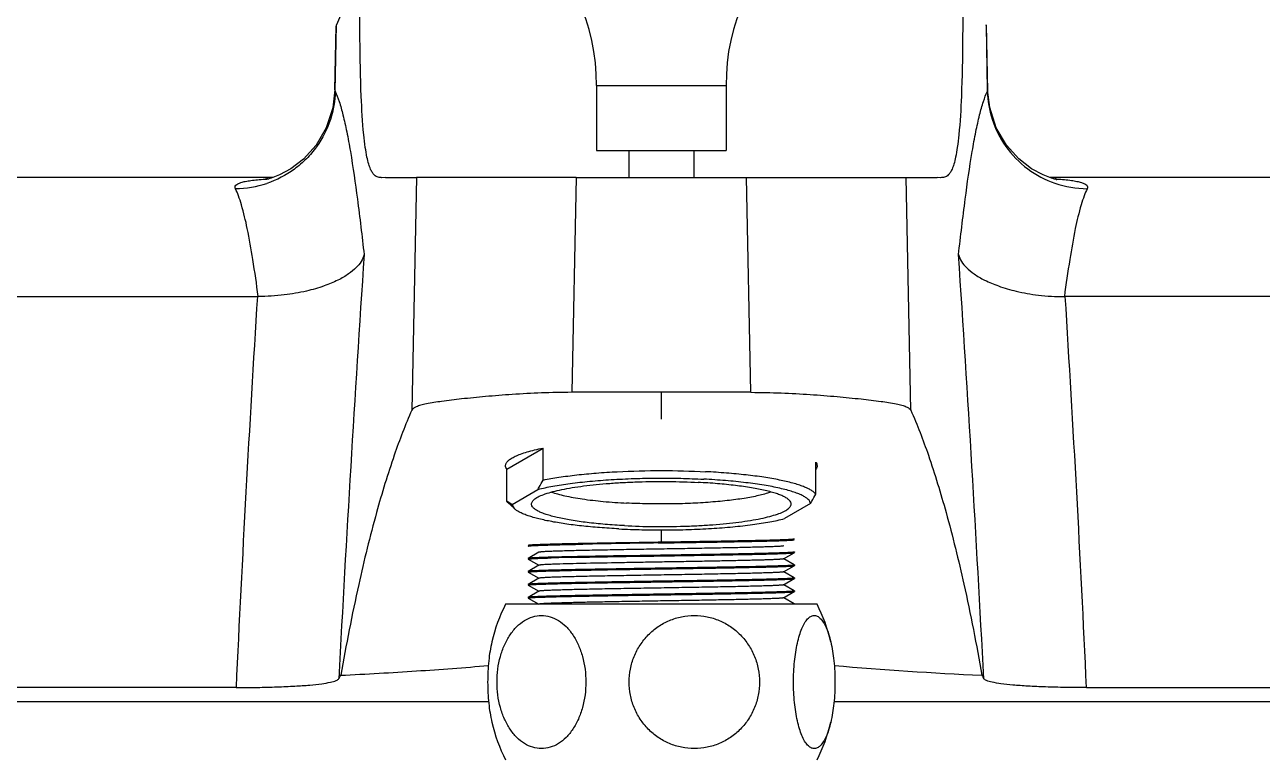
# Model space of a CAD drawing. Header units: millimetres. Extents: x 1122 to 8358, y -1894 to -296.
# Drawn here: x 7446.4 to 7541.7, y -948.8 to -892.6 of the extents above; entities that cross this region are included whole.
import ezdxf

# ---------------------------------------------------------------- set-up
doc = ezdxf.new("R2010")
doc.units = ezdxf.units.MM
doc.header["$LTSCALE"] = 3
doc.layers.add('DEF_LAYER_ASSEM_MEMBER', color=7, linetype='Continuous')

msp = doc.modelspace()

# ---------------------------------------------------------------- linework, layer by layer
at = {"color": 7, "linetype": 'Continuous'}
for p, q in [((7472.234, -888.274), (7470.407, -892.595)), ((7470.285, -897.6), (7470.384, -892.699)), ((7470.304, -897.723), (7470.407, -892.595)), ((7520.445, -892.595), (7520.548, -897.723)), ((7520.567, -897.6), (7520.468, -892.699)), ((7490.426, -897.279), (7490.426, -902.279)), ((7490.426, -897.279), (7500.426, -897.279)), ((7500.426, -897.279), (7500.426, -902.279)), ((7520.722, -898.971), (7520.567, -897.599)), ((7490.426, -902.279), (7500.426, -902.279)), ((7465.468, -904.373), (7403.126, -904.373)), ((7465.124, -904.47), (7465.183, -904.467)), ((7474.169, -904.373), (7473.907, -904.384)), ((7474.169, -904.373), (7476.568, -904.373)), ((7476.568, -904.373), (7476.208, -922.285)), ((7488.855, -904.373), (7476.569, -904.373)), ((7488.855, -904.373), (7488.521, -920.915)), ((7488.855, -904.373), (7501.997, -904.373)), ((7502.331, -920.915), (7501.997, -904.373)), ((7501.997, -904.373), (7514.283, -904.373)), ((7514.644, -922.285), (7514.283, -904.373)), ((7514.283, -904.373), (7516.682, -904.373)), ((7516.945, -904.384), (7516.682, -904.373)), ((7587.726, -904.373), (7525.383, -904.373)), ((7525.67, -904.467), (7525.729, -904.47)), ((7423.426, -913.532), (7464.309, -913.532)), ((7567.426, -913.532), (7526.543, -913.532)), ((7495.426, -920.912), (7495.426, -922.981)), ((7495.426, -931.517), (7495.426, -932.376)), ((7486.003, -933.239), (7485.18, -933.714)), ((7489.392, -932.568), (7489.211, -932.572)), ((7489.212, -932.622), (7489.392, -932.618)), ((7495.427, -932.468), (7495.174, -932.472)), ((7495.181, -932.522), (7495.428, -932.518)), ((7504.849, -933.748), (7505.672, -933.273)), ((7505.672, -933.273), (7505.676, -933.268)), ((7485.18, -933.714), (7485.176, -933.718)), ((7485.176, -933.718), (7485.176, -933.768)), ((7485.18, -933.773), (7485.176, -933.768)), ((7485.18, -933.773), (7485.995, -934.243)), ((7486.003, -934.239), (7485.18, -934.714)), ((7487.511, -933.609), (7487.157, -933.618)), ((7503.893, -933.314), (7503.685, -933.319)), ((7503.687, -933.369), (7503.904, -933.363)), ((7505.672, -934.214), (7504.857, -933.743)), ((7505.672, -934.214), (7505.676, -934.218)), ((7505.676, -934.218), (7505.676, -934.268)), ((7485.18, -934.714), (7485.176, -934.718)), ((7485.176, -934.718), (7485.176, -934.768)), ((7485.18, -934.773), (7485.176, -934.768)), ((7485.18, -934.773), (7485.995, -935.243)), ((7504.849, -934.748), (7505.672, -934.273)), ((7505.672, -935.214), (7504.857, -934.743)), ((7505.672, -934.273), (7505.676, -934.268)), ((7485.18, -935.714), (7485.176, -935.718)), ((7485.176, -935.718), (7485.176, -935.768)), ((7485.18, -935.773), (7485.176, -935.768)), ((7486.003, -935.239), (7485.18, -935.714)), ((7485.18, -935.773), (7485.995, -936.243)), ((7504.849, -935.748), (7505.672, -935.273)), ((7505.672, -936.214), (7504.857, -935.743)), ((7505.672, -935.214), (7505.676, -935.218)), ((7505.672, -935.273), (7505.676, -935.268)), ((7505.676, -935.218), (7505.676, -935.268)), ((7485.18, -936.714), (7485.176, -936.718)), ((7485.176, -936.718), (7485.176, -936.768)), ((7485.18, -936.773), (7485.176, -936.768)), ((7486.003, -936.239), (7485.18, -936.714)), ((7485.18, -936.773), (7485.983, -937.237)), ((7504.849, -936.748), (7505.672, -936.273)), ((7505.672, -937.214), (7504.857, -936.743)), ((7505.672, -936.214), (7505.676, -936.218)), ((7505.672, -936.273), (7505.676, -936.268)), ((7505.676, -936.218), (7505.676, -936.268)), ((7507.426, -937.237), (7483.426, -937.237)), ((7505.672, -937.214), (7505.676, -937.218)), ((7505.676, -937.218), (7505.676, -937.237)), ((7462.666, -943.67), (7423.426, -943.67)), ((7528.186, -943.67), (7567.426, -943.668)), ((7403.126, -944.748), (7482.127, -944.748)), ((7508.725, -944.748), (7587.726, -944.748))]:
    msp.add_line(p, q, dxfattribs=at)
for points in [[(7470.285, -897.599), (7470.124, -898.995), (7469.614, -900.547), (7468.83, -901.881), (7467.874, -902.943), (7466.885, -903.699), (7466.006, -904.17), (7465.362, -904.412), (7465.006, -904.506), (7464.943, -904.518)], [(7525.851, -904.511), (7525.904, -904.518), (7525.844, -904.506), (7525.483, -904.41), (7524.835, -904.166), (7523.953, -903.691), (7522.964, -902.931), (7522.01, -901.865), (7521.228, -900.527), (7520.722, -898.971)]]:
    msp.add_lwpolyline(points, dxfattribs=at)
for centre, radius, start, end in [((7475.428, -897.04), 15, 359.08813, 52.20916), ((7515.424, -897.04), 15, 127.79084, 180.91187), ((7466.756, -931.617), 27.195, 93.44077, 93.91743), ((7524.054, -932.278), 27.858, 86.22693, 86.55319), ((7462.569, -897.45), 7.774, 270.3468, 288.60857), ((7528.279, -897.478), 7.747, 250.93189, 269.68194), ((9735.897, -1061.617), 2268.419, 176.175358, 177.002057), ((5254.961, -1061.617), 2268.413, 2.997944, 3.824643), ((9332.866, -1030.443), 1872.212, 176.419642, 177.343522), ((7464.307, -935.207), 21.68, 89.81606, 89.99616), ((7526.545, -935.207), 21.68, 90.00385, 90.18394), ((5657.986, -1030.443), 1872.212, 2.656478, 3.580358), ((7520.18, -2608.129), 1675.843, 90.854978, 91.052686), ((7520.223, -2610.716), 1678.38, 90.854918, 91.052547), ((7493.002, -1155.368), 221.778, 91.15881, 91.56664), ((7495.043, -1245.13), 311.613, 91.19999, 91.38501), ((7493.989, -1197.797), 263.268, 91.19095, 91.5345), ((7495.426, -943.237), 13.416, 153.43495, 166.6477), ((7495.426, -943.237), 13.416, 13.3523, 26.56505), ((7463.382, -938.606), 8.423, 328.74795, 330.76198), ((7535.534, -622.831), 320.26, 265.20158, 267.24132), ((7527.711, -938.466), 8.701, 209.27025, 211.21981), ((7495.426, -943.237), 13.416, 193.3523, 206.56505), ((7495.426, -943.237), 13.416, 333.43495, 346.6477)]:
    msp.add_arc(centre, radius, start, end, dxfattribs=at)
for centre, major_axis, start_param, end_param in [((7485.687, -892.699), (15.303, 0.005), 3.08645, 3.138916), ((7505.165, -892.699), (15.303, -0.005), 0.002677, 0.055143)]:
    msp.add_ellipse(centre, major_axis=major_axis, ratio=0.130407, start_param=start_param, end_param=end_param, dxfattribs=at)
for points, knots in [([(7473.907, -904.378), (7473.807, -904.378), (7473.652, -904.367), (7473.452, -904.283), (7473.298, -904.165), (7473.15, -903.974), (7473.006, -903.691), (7472.867, -903.288), (7472.732, -902.73), (7472.605, -901.974), (7472.422, -900.415), (7472.268, -897.621), (7472.192, -893.355), (7472.213, -890.076), (7472.234, -888.274)], [0, 0, 0, 0, 0.017924, 0.027525, 0.038532, 0.052337, 0.070632, 0.095382, 0.128784, 0.173615, 0.233133, 0.41071, 0.676209, 1, 1, 1, 1]), ([(7518.618, -888.274), (7518.639, -890.076), (7518.66, -893.355), (7518.584, -897.621), (7518.429, -900.416), (7518.247, -901.974), (7518.119, -902.73), (7517.985, -903.288), (7517.846, -903.691), (7517.702, -903.974), (7517.553, -904.165), (7517.4, -904.283), (7517.2, -904.367), (7517.044, -904.378), (7516.945, -904.378)], [0, 0, 0, 0, 0.323816, 0.589302, 0.766876, 0.826393, 0.87122, 0.904621, 0.929369, 0.947664, 0.961469, 0.972475, 0.982076, 1, 1, 1, 1]), ([(7470.303, -897.723), (7470.285, -898.453), (7470.026, -899.974), (7469.139, -901.716), (7468.107, -902.946), (7466.886, -903.996), (7465.802, -904.565), (7465.049, -904.818)], [0, 0, 0, 0, 0.233942, 0.485908, 0.615785, 0.745899, 1, 1, 1, 1]), ([(7470.285, -897.6), (7470.284, -897.631), (7470.289, -897.672), (7470.3, -897.713), (7470.303, -897.723)], [0, 0, 0, 0, 0.736442, 1, 1, 1, 1]), ([(7470.304, -897.723), (7470.423, -897.976), (7470.645, -898.578), (7470.932, -899.62), (7471.215, -900.907), (7471.607, -903.068), (7472.051, -906.227), (7472.367, -908.881), (7472.53, -910.306)], [0, 0, 0, 0, 0.065494, 0.149898, 0.25291, 0.373986, 0.664276, 1, 1, 1, 1]), ([(7518.322, -910.306), (7518.485, -908.881), (7518.8, -906.227), (7519.245, -903.068), (7519.637, -900.907), (7519.919, -899.62), (7520.207, -898.578), (7520.429, -897.976), (7520.548, -897.723)], [0, 0, 0, 0, 0.335724, 0.626014, 0.74709, 0.850102, 0.934506, 1, 1, 1, 1]), ([(7520.548, -897.723), (7520.552, -897.713), (7520.563, -897.672), (7520.568, -897.631), (7520.567, -897.6)], [0, 0, 0, 0, 0.263558, 1, 1, 1, 1]), ([(7520.548, -897.723), (7520.567, -898.448), (7520.824, -899.958), (7521.877, -902.057), (7523.566, -903.783), (7525.002, -904.542), (7525.748, -904.8)], [0, 0, 0, 0, 0.233943, 0.485953, 0.745527, 1, 1, 1, 1]), ([(7462.616, -905.225), (7462.595, -905.182), (7462.569, -905.083), (7462.653, -904.938), (7462.822, -904.832), (7463.071, -904.738), (7463.406, -904.656), (7463.828, -904.586), (7464.335, -904.528), (7464.701, -904.498), (7464.898, -904.485)], [0, 0, 0, 0, 0.054434, 0.107971, 0.18048, 0.281132, 0.413005, 0.576855, 0.772641, 1, 1, 1, 1]), ([(7525.888, -904.48), (7526.09, -904.494), (7526.466, -904.523), (7526.987, -904.581), (7527.42, -904.651), (7527.765, -904.733), (7528.021, -904.827), (7528.196, -904.934), (7528.284, -905.081), (7528.258, -905.182), (7528.236, -905.225)], [0, 0, 0, 0, 0.227635, 0.423705, 0.587839, 0.719956, 0.820757, 0.893199, 0.9463, 1, 1, 1, 1]), ([(7464.376, -913.539), (7464.249, -912.584), (7464.001, -910.832), (7463.586, -908.473), (7463.206, -906.836), (7462.876, -905.815), (7462.705, -905.403), (7462.616, -905.225)], [0, 0, 0, 0, 0.338965, 0.622586, 0.843357, 0.929682, 1, 1, 1, 1]), ([(7528.236, -905.225), (7528.147, -905.403), (7527.976, -905.815), (7527.646, -906.836), (7527.265, -908.473), (7526.85, -910.832), (7526.603, -912.584), (7526.476, -913.539)], [0, 0, 0, 0, 0.070318, 0.156643, 0.377414, 0.661035, 1, 1, 1, 1]), ([(7472.53, -910.306), (7472.443, -910.684), (7472.045, -911.246), (7471.299, -911.844), (7470.463, -912.32), (7469.38, -912.772), (7467.994, -913.167), (7466.294, -913.452), (7465.046, -913.529), (7464.376, -913.527)], [0, 0, 0, 0, 0.126753, 0.210537, 0.313003, 0.438641, 0.593074, 0.781706, 1, 1, 1, 1]), ([(7518.322, -910.306), (7518.409, -910.684), (7518.807, -911.245), (7519.557, -911.84), (7520.388, -912.323), (7521.475, -912.773), (7522.859, -913.173), (7524.557, -913.472), (7525.807, -913.541), (7526.476, -913.539)], [0, 0, 0, 0, 0.126486, 0.210392, 0.313091, 0.438605, 0.593179, 0.781808, 1, 1, 1, 1]), ([(7488.521, -920.916), (7487.744, -920.917), (7486.219, -920.95), (7484.002, -921.071), (7481.95, -921.234), (7480.134, -921.412), (7478.618, -921.595), (7477.567, -921.756), (7476.919, -921.902), (7476.58, -922.01), (7476.342, -922.124), (7476.232, -922.232), (7476.208, -922.287)], [0, 0, 0, 0, 0.186616, 0.366571, 0.533408, 0.681318, 0.805075, 0.900449, 0.936577, 0.964841, 0.985546, 1, 1, 1, 1]), ([(7502.331, -920.916), (7503.108, -920.917), (7504.633, -920.95), (7506.849, -921.068), (7508.901, -921.233), (7510.717, -921.413), (7512.234, -921.591), (7513.285, -921.748), (7513.933, -921.897), (7514.272, -922.007), (7514.51, -922.123), (7514.62, -922.231), (7514.644, -922.287)], [0, 0, 0, 0, 0.186579, 0.3665, 0.533321, 0.681216, 0.80493, 0.900262, 0.93641, 0.964726, 0.9855, 1, 1, 1, 1]), ([(7476.208, -922.285), (7475.703, -923.419), (7474.711, -926.024), (7473.349, -930.51), (7471.962, -936.17), (7471.143, -940.376), (7470.731, -942.72)], [0, 0, 0, 0, 0.175642, 0.393884, 0.663198, 1, 1, 1, 1]), ([(7514.644, -922.285), (7515.149, -923.42), (7516.14, -926.025), (7517.501, -930.506), (7518.894, -936.164), (7519.708, -940.371), (7520.12, -942.72)], [0, 0, 0, 0, 0.175782, 0.393864, 0.662448, 1, 1, 1, 1]), ([(7505.676, -932.218), (7505.676, -932.22), (7505.671, -932.224), (7505.662, -932.227), (7505.646, -932.231), (7505.613, -932.236), (7505.557, -932.243), (7505.471, -932.25), (7505.361, -932.258), (7505.227, -932.266), (7505.069, -932.274), (7504.888, -932.281), (7504.684, -932.289), (7504.369, -932.3), (7503.921, -932.313), (7503.324, -932.329), (7502.651, -932.344), (7501.908, -932.36), (7501.103, -932.375), (7500.243, -932.391), (7499.012, -932.412), (7497.401, -932.438), (7496.094, -932.458), (7495.427, -932.468)], [0, 0, 0, 0, 0.000486, 0.001466, 0.003018, 0.005157, 0.011209, 0.01963, 0.030404, 0.043508, 0.058912, 0.076581, 0.096471, 0.118537, 0.168974, 0.227412, 0.293285, 0.365961, 0.444742, 0.528868, 0.617531, 0.805019, 1, 1, 1, 1]), ([(7495.428, -932.518), (7496.083, -932.508), (7497.369, -932.488), (7498.954, -932.463), (7500.168, -932.442), (7501.018, -932.427), (7501.816, -932.411), (7502.554, -932.396), (7503.226, -932.381), (7503.826, -932.366), (7504.347, -932.351), (7504.731, -932.338), (7504.995, -932.327), (7505.16, -932.319), (7505.302, -932.312), (7505.421, -932.304), (7505.518, -932.297), (7505.59, -932.289), (7505.636, -932.283), (7505.661, -932.277), (7505.669, -932.274), (7505.672, -932.273)], [0, 0, 0, 0, 0.191798, 0.376471, 0.463975, 0.547164, 0.625264, 0.697547, 0.763343, 0.82204, 0.873093, 0.916028, 0.934325, 0.950451, 0.964367, 0.976043, 0.985456, 0.992584, 0.997422, 0.998988, 1, 1, 1, 1]), ([(7485.176, -932.768), (7485.176, -932.766), (7485.181, -932.763), (7485.192, -932.759), (7485.209, -932.755), (7485.246, -932.749), (7485.309, -932.742), (7485.405, -932.734), (7485.529, -932.726), (7485.678, -932.718), (7485.855, -932.71), (7486.057, -932.702), (7486.284, -932.693), (7486.636, -932.682), (7487.134, -932.668), (7487.796, -932.652), (7488.268, -932.641), (7488.517, -932.636)], [0, 0, 0, 0, 0.001612, 0.004948, 0.010254, 0.017577, 0.038325, 0.06719, 0.104112, 0.149008, 0.201753, 0.262213, 0.330231, 0.405611, 0.577643, 0.776523, 1, 1, 1, 1]), ([(7488.517, -932.586), (7488.275, -932.591), (7487.818, -932.601), (7487.172, -932.617), (7486.609, -932.633), (7486.196, -932.646), (7485.91, -932.658), (7485.732, -932.665), (7485.578, -932.673), (7485.449, -932.681), (7485.346, -932.689), (7485.267, -932.697), (7485.218, -932.703), (7485.192, -932.709), (7485.183, -932.712), (7485.18, -932.714)], [0, 0, 0, 0, 0.21699, 0.410987, 0.579917, 0.722137, 0.782772, 0.836209, 0.882325, 0.920999, 0.952142, 0.975694, 0.991615, 0.996732, 1, 1, 1, 1]), ([(7504.849, -932.748), (7504.846, -932.75), (7504.838, -932.752), (7504.815, -932.758), (7504.772, -932.765), (7504.704, -932.772), (7504.615, -932.779), (7504.504, -932.787), (7504.373, -932.794), (7504.22, -932.802), (7503.977, -932.813), (7503.624, -932.826), (7503.143, -932.841), (7502.592, -932.856), (7501.974, -932.871), (7501.295, -932.887), (7500.287, -932.907), (7498.926, -932.933), (7497.209, -932.963), (7495.426, -932.993), (7493.643, -933.023), (7491.926, -933.053), (7490.565, -933.079), (7489.557, -933.1), (7488.878, -933.115), (7488.26, -933.13), (7487.708, -933.146), (7487.228, -933.161), (7486.875, -933.174), (7486.631, -933.184), (7486.479, -933.192), (7486.347, -933.2), (7486.237, -933.207), (7486.148, -933.215), (7486.08, -933.222), (7486.037, -933.228), (7486.014, -933.234), (7486.006, -933.237), (7486.003, -933.239)], [0, 0, 0, 0, 0.000537, 0.001349, 0.003822, 0.007436, 0.012186, 0.018065, 0.02506, 0.033154, 0.04233, 0.063841, 0.089395, 0.118754, 0.151648, 0.187772, 0.22679, 0.312042, 0.404249, 0.5, 0.595751, 0.687958, 0.77321, 0.812228, 0.848352, 0.881246, 0.910605, 0.936159, 0.95767, 0.966846, 0.97494, 0.981935, 0.987814, 0.992564, 0.996177, 0.998651, 0.999463, 1, 1, 1, 1]), ([(7489.211, -932.572), (7489.152, -932.573), (7488.92, -932.578), (7488.689, -932.582), (7488.517, -932.586)], [0, 0, 0, 0, 0.25693, 1, 1, 1, 1]), ([(7488.517, -932.636), (7488.573, -932.635), (7488.805, -932.63), (7489.036, -932.625), (7489.212, -932.622)], [0, 0, 0, 0, 0.242916, 1, 1, 1, 1]), ([(7505.67, -933.224), (7505.664, -933.226), (7505.647, -933.231), (7505.615, -933.236), (7505.571, -933.241), (7505.514, -933.247), (7505.445, -933.252), (7505.328, -933.26), (7505.151, -933.27), (7504.902, -933.281), (7504.606, -933.292), (7504.265, -933.303), (7504.022, -933.31), (7503.893, -933.314)], [0, 0, 0, 0, 0.011017, 0.028994, 0.054011, 0.086076, 0.125172, 0.171252, 0.284134, 0.424212, 0.590777, 0.783031, 1, 1, 1, 1]), ([(7503.904, -933.363), (7504.034, -933.36), (7504.278, -933.353), (7504.621, -933.341), (7504.917, -933.33), (7505.165, -933.319), (7505.341, -933.309), (7505.457, -933.301), (7505.525, -933.296), (7505.58, -933.29), (7505.622, -933.285), (7505.652, -933.279), (7505.667, -933.275), (7505.672, -933.273)], [0, 0, 0, 0, 0.219358, 0.413354, 0.580986, 0.721434, 0.833978, 0.879619, 0.918097, 0.949365, 0.97341, 0.99025, 1, 1, 1, 1]), ([(7505.676, -933.218), (7505.676, -933.219), (7505.675, -933.222), (7505.672, -933.223), (7505.67, -933.224)], [0, 0, 0, 0, 0.16849, 1, 1, 1, 1]), ([(7485.176, -933.768), (7485.176, -933.768), (7485.176, -933.766), (7485.178, -933.765), (7485.18, -933.764)], [0, 0, 0, 0, 0.186238, 1, 1, 1, 1]), ([(7487.157, -933.618), (7487.012, -933.621), (7486.739, -933.629), (7486.356, -933.641), (7486.024, -933.653), (7485.746, -933.665), (7485.549, -933.675), (7485.419, -933.683), (7485.343, -933.689), (7485.282, -933.695), (7485.234, -933.701), (7485.202, -933.707), (7485.185, -933.711), (7485.18, -933.714)], [0, 0, 0, 0, 0.219241, 0.413354, 0.581255, 0.721955, 0.834682, 0.880345, 0.918799, 0.949999, 0.97391, 0.990537, 1, 1, 1, 1]), ([(7485.18, -933.764), (7485.185, -933.761), (7485.2, -933.757), (7485.23, -933.752), (7485.272, -933.746), (7485.327, -933.741), (7485.395, -933.735), (7485.51, -933.727), (7485.685, -933.718), (7485.932, -933.706), (7486.227, -933.695), (7486.567, -933.684), (7486.81, -933.677), (7486.939, -933.674)], [0, 0, 0, 0, 0.009868, 0.02681, 0.050941, 0.082281, 0.120814, 0.16649, 0.279047, 0.419438, 0.586991, 0.780901, 1, 1, 1, 1]), ([(7487.62, -934.149), (7487.502, -934.152), (7487.279, -934.159), (7486.967, -934.17), (7486.696, -934.181), (7486.469, -934.192), (7486.308, -934.202), (7486.202, -934.21), (7486.14, -934.216), (7486.089, -934.221), (7486.049, -934.226), (7486.022, -934.232), (7486.007, -934.236), (7486.003, -934.239)], [0, 0, 0, 0, 0.218463, 0.411909, 0.579172, 0.719445, 0.832069, 0.877851, 0.916541, 0.948093, 0.972484, 0.989743, 1, 1, 1, 1]), ([(7504.849, -933.748), (7504.844, -933.751), (7504.826, -933.756), (7504.794, -933.762), (7504.746, -933.767), (7504.685, -933.774), (7504.609, -933.78), (7504.48, -933.789), (7504.283, -933.799), (7504.006, -933.812), (7503.677, -933.824), (7503.296, -933.836), (7502.867, -933.849), (7502.391, -933.861), (7501.674, -933.878), (7500.687, -933.899), (7499.411, -933.924), (7498.037, -933.949), (7496.598, -933.974), (7495.13, -933.998), (7493.67, -934.023), (7491.84, -934.055), (7489.828, -934.093), (7488.293, -934.128), (7487.62, -934.149)], [0, 0, 0, 0, 0.001113, 0.003043, 0.005803, 0.009394, 0.013814, 0.019055, 0.031972, 0.048071, 0.067251, 0.089396, 0.114369, 0.142017, 0.172167, 0.23922, 0.313872, 0.394281, 0.478462, 0.564335, 0.649782, 0.732691, 0.882824, 1, 1, 1, 1]), ([(7503.685, -933.319), (7503.204, -933.332), (7502.142, -933.356), (7499.726, -933.401), (7496.377, -933.454), (7492.383, -933.515), (7489.743, -933.56), (7488.517, -933.586)], [0, 0, 0, 0, 0.095185, 0.210029, 0.477954, 0.757403, 1, 1, 1, 1]), ([(7488.517, -933.636), (7489.744, -933.61), (7492.384, -933.565), (7496.379, -933.504), (7499.727, -933.451), (7502.144, -933.405), (7503.206, -933.382), (7503.687, -933.369)], [0, 0, 0, 0, 0.242616, 0.522082, 0.790008, 0.904838, 1, 1, 1, 1]), ([(7505.67, -934.223), (7505.665, -934.226), (7505.648, -934.23), (7505.617, -934.236), (7505.572, -934.241), (7505.515, -934.247), (7505.445, -934.252), (7505.327, -934.26), (7505.147, -934.27), (7504.896, -934.281), (7504.596, -934.292), (7504.25, -934.303), (7503.859, -934.315), (7503.425, -934.326), (7502.768, -934.342), (7501.859, -934.361), (7500.674, -934.383), (7499.383, -934.405), (7498.012, -934.428), (7496.589, -934.45), (7495.142, -934.473), (7493.25, -934.502), (7491.043, -934.538), (7489.318, -934.569), (7488.517, -934.586)], [0, 0, 0, 0, 0.001123, 0.00298, 0.005581, 0.008927, 0.013015, 0.017841, 0.029681, 0.044393, 0.061901, 0.082119, 0.104944, 0.130262, 0.157944, 0.219831, 0.289351, 0.3651, 0.445545, 0.529062, 0.613958, 0.698517, 0.859824, 1, 1, 1, 1]), ([(7505.676, -934.218), (7505.676, -934.219), (7505.675, -934.221), (7505.672, -934.223), (7505.67, -934.223)], [0, 0, 0, 0, 0.172527, 1, 1, 1, 1]), ([(7485.176, -934.768), (7485.176, -934.766), (7485.183, -934.762), (7485.196, -934.758), (7485.22, -934.753), (7485.237, -934.751), (7485.248, -934.749)], [0, 0, 0, 0, 0.086244, 0.275405, 0.579285, 1, 1, 1, 1]), ([(7486.939, -934.624), (7486.81, -934.627), (7486.567, -934.634), (7486.226, -934.645), (7485.931, -934.656), (7485.684, -934.668), (7485.509, -934.677), (7485.394, -934.685), (7485.326, -934.691), (7485.271, -934.696), (7485.229, -934.702), (7485.2, -934.707), (7485.185, -934.711), (7485.18, -934.714)], [0, 0, 0, 0, 0.219293, 0.413346, 0.580988, 0.72141, 0.83394, 0.87958, 0.918062, 0.949337, 0.973388, 0.990236, 1, 1, 1, 1]), ([(7485.248, -934.749), (7485.297, -934.743), (7485.423, -934.733), (7485.65, -934.719), (7485.955, -934.705), (7486.334, -934.691), (7486.786, -934.678), (7487.522, -934.658), (7488.106, -934.645), (7488.517, -934.636)], [0, 0, 0, 0, 0.045537, 0.115296, 0.208766, 0.32523, 0.46375, 0.623248, 1, 1, 1, 1]), ([(7504.849, -934.748), (7504.846, -934.75), (7504.838, -934.752), (7504.815, -934.758), (7504.772, -934.765), (7504.704, -934.772), (7504.615, -934.779), (7504.504, -934.787), (7504.373, -934.794), (7504.22, -934.802), (7503.977, -934.813), (7503.624, -934.826), (7503.143, -934.841), (7502.592, -934.856), (7501.974, -934.871), (7501.295, -934.887), (7500.287, -934.907), (7498.926, -934.933), (7497.209, -934.963), (7495.426, -934.993), (7493.643, -935.023), (7491.926, -935.053), (7490.565, -935.079), (7489.557, -935.1), (7488.878, -935.115), (7488.26, -935.13), (7487.708, -935.146), (7487.228, -935.161), (7486.875, -935.174), (7486.631, -935.184), (7486.479, -935.192), (7486.347, -935.2), (7486.237, -935.207), (7486.148, -935.215), (7486.08, -935.222), (7486.037, -935.228), (7486.014, -935.234), (7486.006, -935.237), (7486.003, -935.239)], [0, 0, 0, 0, 0.000537, 0.001349, 0.003822, 0.007436, 0.012187, 0.018065, 0.02506, 0.033155, 0.04233, 0.063842, 0.089394, 0.118754, 0.151648, 0.187771, 0.22679, 0.312042, 0.404249, 0.5, 0.595751, 0.687958, 0.773209, 0.812228, 0.848352, 0.881246, 0.910605, 0.936158, 0.957669, 0.966845, 0.97494, 0.981934, 0.987813, 0.992564, 0.996177, 0.99865, 0.999463, 1, 1, 1, 1]), ([(7488.517, -934.636), (7489.321, -934.619), (7491.05, -934.588), (7493.264, -934.552), (7495.161, -934.522), (7496.611, -934.5), (7498.037, -934.477), (7499.41, -934.455), (7500.702, -934.433), (7501.887, -934.41), (7502.796, -934.391), (7503.452, -934.375), (7503.884, -934.364), (7504.273, -934.353), (7504.617, -934.342), (7504.915, -934.33), (7505.163, -934.319), (7505.34, -934.309), (7505.456, -934.301), (7505.525, -934.296), (7505.58, -934.29), (7505.622, -934.285), (7505.652, -934.279), (7505.667, -934.275), (7505.672, -934.273)], [0, 0, 0, 0, 0.14055, 0.302303, 0.387081, 0.472177, 0.555859, 0.636425, 0.712238, 0.781758, 0.843572, 0.871189, 0.896423, 0.919143, 0.939237, 0.956601, 0.971149, 0.982806, 0.987534, 0.991519, 0.994757, 0.997247, 0.998991, 1, 1, 1, 1]), ([(7485.176, -935.768), (7485.176, -935.766), (7485.183, -935.762), (7485.196, -935.758), (7485.219, -935.753), (7485.237, -935.751), (7485.247, -935.749)], [0, 0, 0, 0, 0.086483, 0.275694, 0.579488, 1, 1, 1, 1]), ([(7488.517, -935.586), (7488.275, -935.591), (7487.818, -935.601), (7487.172, -935.617), (7486.609, -935.633), (7486.196, -935.646), (7485.91, -935.658), (7485.732, -935.665), (7485.578, -935.673), (7485.449, -935.681), (7485.346, -935.689), (7485.267, -935.697), (7485.218, -935.703), (7485.192, -935.709), (7485.183, -935.712), (7485.18, -935.714)], [0, 0, 0, 0, 0.216989, 0.410984, 0.579914, 0.722136, 0.782771, 0.836209, 0.882325, 0.921, 0.952143, 0.975695, 0.991616, 0.996732, 1, 1, 1, 1]), ([(7485.247, -935.749), (7485.296, -935.743), (7485.422, -935.733), (7485.649, -935.719), (7485.953, -935.705), (7486.333, -935.692), (7486.785, -935.678), (7487.521, -935.658), (7488.106, -935.645), (7488.517, -935.636)], [0, 0, 0, 0, 0.045416, 0.115088, 0.208509, 0.324959, 0.4635, 0.623054, 1, 1, 1, 1]), ([(7504.849, -935.748), (7504.846, -935.75), (7504.838, -935.752), (7504.815, -935.758), (7504.772, -935.765), (7504.704, -935.772), (7504.615, -935.779), (7504.504, -935.787), (7504.373, -935.794), (7504.22, -935.802), (7503.977, -935.813), (7503.624, -935.826), (7503.143, -935.841), (7502.592, -935.856), (7501.974, -935.871), (7501.295, -935.887), (7500.287, -935.907), (7498.926, -935.933), (7497.209, -935.963), (7495.426, -935.993), (7493.643, -936.023), (7491.926, -936.053), (7490.565, -936.079), (7489.557, -936.1), (7488.878, -936.115), (7488.26, -936.13), (7487.708, -936.146), (7487.228, -936.161), (7486.875, -936.174), (7486.631, -936.184), (7486.479, -936.192), (7486.347, -936.2), (7486.237, -936.207), (7486.148, -936.215), (7486.08, -936.222), (7486.037, -936.228), (7486.014, -936.234), (7486.006, -936.237), (7486.003, -936.239)], [0, 0, 0, 0, 0.000537, 0.001349, 0.003822, 0.007436, 0.012187, 0.018065, 0.02506, 0.033154, 0.04233, 0.063841, 0.089394, 0.118754, 0.151648, 0.187771, 0.22679, 0.312042, 0.404249, 0.5, 0.59575, 0.687958, 0.773209, 0.812228, 0.848352, 0.881245, 0.910605, 0.936159, 0.957669, 0.966846, 0.97494, 0.981934, 0.987813, 0.992564, 0.996177, 0.998651, 0.999463, 1, 1, 1, 1]), ([(7505.67, -935.224), (7505.663, -935.227), (7505.646, -935.231), (7505.614, -935.236), (7505.569, -935.242), (7505.483, -935.25), (7505.344, -935.259), (7505.14, -935.27), (7504.887, -935.281), (7504.586, -935.293), (7504.239, -935.304), (7503.848, -935.315), (7503.413, -935.326), (7502.756, -935.342), (7501.846, -935.361), (7500.661, -935.383), (7499.371, -935.406), (7498.001, -935.428), (7496.579, -935.45), (7495.134, -935.473), (7493.244, -935.502), (7491.039, -935.538), (7489.317, -935.569), (7488.517, -935.586)], [0, 0, 0, 0, 0.001174, 0.003083, 0.005733, 0.009127, 0.01813, 0.030052, 0.044838, 0.06241, 0.082684, 0.105556, 0.130912, 0.158623, 0.220541, 0.290061, 0.365781, 0.446173, 0.529614, 0.614422, 0.698883, 0.859991, 1, 1, 1, 1]), ([(7488.517, -935.636), (7489.321, -935.619), (7491.05, -935.588), (7493.264, -935.552), (7495.161, -935.522), (7496.611, -935.5), (7498.037, -935.477), (7499.41, -935.455), (7500.702, -935.433), (7501.887, -935.41), (7502.796, -935.391), (7503.452, -935.375), (7503.884, -935.364), (7504.273, -935.353), (7504.617, -935.342), (7504.914, -935.33), (7505.163, -935.319), (7505.34, -935.309), (7505.456, -935.301), (7505.525, -935.296), (7505.58, -935.29), (7505.622, -935.285), (7505.652, -935.279), (7505.667, -935.275), (7505.672, -935.273)], [0, 0, 0, 0, 0.140549, 0.302303, 0.387081, 0.472176, 0.555857, 0.636423, 0.712236, 0.781756, 0.84357, 0.871187, 0.896421, 0.919141, 0.939235, 0.956599, 0.971148, 0.982805, 0.987533, 0.991519, 0.994757, 0.997247, 0.998991, 1, 1, 1, 1]), ([(7505.676, -935.218), (7505.676, -935.219), (7505.675, -935.222), (7505.672, -935.223), (7505.67, -935.224)], [0, 0, 0, 0, 0.166238, 1, 1, 1, 1]), ([(7485.176, -936.768), (7485.176, -936.767), (7485.179, -936.764), (7485.189, -936.76), (7485.2, -936.757), (7485.208, -936.756)], [0, 0, 0, 0, 0.105602, 0.297588, 1, 1, 1, 1]), ([(7488.517, -936.586), (7488.275, -936.591), (7487.818, -936.601), (7487.172, -936.617), (7486.609, -936.633), (7486.196, -936.646), (7485.91, -936.658), (7485.732, -936.665), (7485.578, -936.673), (7485.449, -936.681), (7485.346, -936.689), (7485.267, -936.697), (7485.218, -936.703), (7485.192, -936.709), (7485.183, -936.712), (7485.18, -936.714)], [0, 0, 0, 0, 0.216991, 0.410987, 0.579914, 0.722134, 0.782769, 0.836207, 0.882324, 0.920998, 0.952142, 0.975695, 0.991615, 0.996732, 1, 1, 1, 1]), ([(7485.208, -936.756), (7485.235, -936.75), (7485.306, -936.742), (7485.438, -936.732), (7485.618, -936.721), (7485.754, -936.714), (7485.831, -936.711)], [0, 0, 0, 0, 0.13224, 0.343615, 0.633427, 1, 1, 1, 1]), ([(7485.831, -936.711), (7485.994, -936.704), (7486.364, -936.69), (7487.259, -936.664), (7487.991, -936.647), (7488.517, -936.636)], [0, 0, 0, 0, 0.182769, 0.412581, 1, 1, 1, 1]), ([(7504.849, -936.748), (7504.843, -936.752), (7504.823, -936.756), (7504.785, -936.763), (7504.73, -936.769), (7504.657, -936.776), (7504.568, -936.783), (7504.415, -936.792), (7504.182, -936.804), (7503.855, -936.818), (7503.466, -936.831), (7503.017, -936.845), (7502.511, -936.858), (7501.954, -936.872), (7501.118, -936.891), (7499.976, -936.914), (7498.513, -936.94), (7496.96, -936.967), (7495.361, -936.994), (7493.763, -937.021), (7492.215, -937.048), (7490.762, -937.075), (7489.446, -937.102), (7488.307, -937.129), (7487.379, -937.155), (7486.833, -937.175), (7486.601, -937.186)], [0, 0, 0, 0, 0.001187, 0.0033, 0.006352, 0.010341, 0.015263, 0.02111, 0.035535, 0.053514, 0.074912, 0.099575, 0.12732, 0.157942, 0.191214, 0.26471, 0.345638, 0.43161, 0.520088, 0.608458, 0.694113, 0.774523, 0.847315, 0.910341, 0.961739, 1, 1, 1, 1]), ([(7498.451, -936.421), (7496.697, -936.449), (7494.111, -936.488), (7490.8, -936.542), (7489.243, -936.571), (7488.517, -936.586)], [0, 0, 0, 0, 0.529718, 0.780842, 1, 1, 1, 1]), ([(7488.517, -936.636), (7489.243, -936.621), (7490.8, -936.592), (7494.112, -936.538), (7496.698, -936.499), (7498.452, -936.471)], [0, 0, 0, 0, 0.21916, 0.470285, 1, 1, 1, 1]), ([(7505.67, -936.223), (7505.664, -936.227), (7505.645, -936.231), (7505.609, -936.237), (7505.558, -936.243), (7505.491, -936.249), (7505.41, -936.255), (7505.271, -936.264), (7505.062, -936.274), (7504.767, -936.286), (7504.417, -936.298), (7504.013, -936.31), (7503.557, -936.323), (7503.053, -936.335), (7502.292, -936.352), (7501.244, -936.373), (7499.889, -936.397), (7498.942, -936.413), (7498.451, -936.421)], [0, 0, 0, 0, 0.002985, 0.008036, 0.015177, 0.024408, 0.035721, 0.049099, 0.081973, 0.122843, 0.171467, 0.227555, 0.290774, 0.360743, 0.437047, 0.60679, 0.795947, 1, 1, 1, 1]), ([(7498.452, -936.471), (7498.945, -936.463), (7499.896, -936.447), (7501.257, -936.422), (7502.308, -936.402), (7503.071, -936.384), (7503.576, -936.372), (7504.031, -936.36), (7504.435, -936.348), (7504.784, -936.336), (7505.077, -936.323), (7505.284, -936.313), (7505.421, -936.304), (7505.501, -936.298), (7505.565, -936.292), (7505.615, -936.286), (7505.649, -936.28), (7505.667, -936.276), (7505.672, -936.273)], [0, 0, 0, 0, 0.204931, 0.394808, 0.56505, 0.641503, 0.711548, 0.774765, 0.830772, 0.879231, 0.919852, 0.952391, 0.96557, 0.976663, 0.985653, 0.992532, 0.997305, 1, 1, 1, 1]), ([(7505.676, -936.218), (7505.676, -936.219), (7505.675, -936.221), (7505.672, -936.223), (7505.67, -936.223)], [0, 0, 0, 0, 0.172424, 1, 1, 1, 1]), ([(7486.601, -937.186), (7486.522, -937.19), (7486.412, -937.196), (7486.274, -937.205), (7486.192, -937.211), (7486.125, -937.217), (7486.072, -937.223), (7486.034, -937.229), (7486.014, -937.234), (7486.007, -937.237)], [0, 0, 0, 0, 0.395023, 0.556862, 0.69448, 0.807636, 0.896247, 0.960303, 1, 1, 1, 1]), ([(7505.676, -937.218), (7505.676, -937.22), (7505.669, -937.225), (7505.656, -937.228), (7505.634, -937.233), (7505.617, -937.235), (7505.607, -937.237)], [0, 0, 0, 0, 0.087017, 0.276307, 0.579953, 1, 1, 1, 1]), ([(7482.769, -943.237), (7482.769, -942.577), (7482.893, -941.595), (7483.316, -940.394), (7483.738, -939.613), (7484.255, -938.967), (7484.85, -938.481), (7485.504, -938.177), (7486.191, -938.073), (7486.878, -938.177), (7487.532, -938.481), (7488.127, -938.967), (7488.644, -939.613), (7489.066, -940.394), (7489.489, -941.595), (7489.613, -942.577), (7489.613, -943.237)], [0, 0, 0, 0, 0.146297, 0.215856, 0.281326, 0.342056, 0.398056, 0.450149, 0.5, 0.549851, 0.601944, 0.657944, 0.718674, 0.784144, 0.853703, 1, 1, 1, 1]), ([(7492.951, -943.237), (7492.951, -942.902), (7493.016, -942.23), (7493.303, -941.262), (7493.77, -940.37), (7494.398, -939.588), (7495.163, -938.945), (7496.037, -938.468), (7496.985, -938.174), (7497.971, -938.074), (7498.958, -938.174), (7499.906, -938.468), (7500.78, -938.945), (7501.545, -939.588), (7502.173, -940.37), (7502.64, -941.262), (7502.927, -942.23), (7502.992, -942.902), (7502.992, -943.237)], [0, 0, 0, 0, 0.063163, 0.126229, 0.189108, 0.251745, 0.314113, 0.376235, 0.438168, 0.5, 0.561832, 0.623765, 0.685887, 0.748255, 0.810892, 0.873771, 0.936837, 1, 1, 1, 1]), ([(7505.608, -943.237), (7505.608, -942.712), (7505.644, -941.939), (7505.77, -940.943), (7505.896, -940.264), (7506.053, -939.657), (7506.236, -939.135), (7506.442, -938.709), (7506.639, -938.426), (7506.807, -938.264), (7506.93, -938.179), (7507.055, -938.125), (7507.183, -938.103), (7507.311, -938.113), (7507.487, -938.173), (7507.703, -938.34), (7507.93, -938.642), (7508.14, -939.049), (7508.328, -939.554), (7508.429, -939.927), (7508.477, -940.128)], [0, 0, 0, 0, 0.19259, 0.28366, 0.36865, 0.445834, 0.51382, 0.571665, 0.619111, 0.639207, 0.657214, 0.673595, 0.689013, 0.704274, 0.720216, 0.756711, 0.802301, 0.85823, 0.92441, 1, 1, 1, 1]), ([(7482.375, -940.128), (7482.26, -940.61), (7482.099, -941.645), (7482.048, -942.689), (7482.048, -943.237)], [0, 0, 0, 0, 0.475295, 1, 1, 1, 1]), ([(7508.477, -940.128), (7508.592, -940.61), (7508.753, -941.645), (7508.804, -942.689), (7508.804, -943.237)], [0, 0, 0, 0, 0.475295, 1, 1, 1, 1]), ([(7470.731, -942.72), (7471.715, -942.668), (7473.657, -942.567), (7477.451, -942.332), (7480.258, -942.122), (7482.107, -941.968)], [0, 0, 0, 0, 0.259177, 0.511808, 1, 1, 1, 1]), ([(7462.666, -943.67), (7463.209, -943.67), (7464.264, -943.659), (7465.773, -943.618), (7467.123, -943.558), (7468.268, -943.482), (7469.185, -943.387), (7469.864, -943.274), (7470.284, -943.164), (7470.498, -943.061), (7470.564, -943.005), (7470.582, -942.976)], [0, 0, 0, 0, 0.203703, 0.395339, 0.565977, 0.710177, 0.825411, 0.911184, 0.968458, 0.987112, 1, 1, 1, 1]), ([(7482.048, -943.237), (7482.048, -943.784), (7482.099, -944.829), (7482.26, -945.863), (7482.375, -946.346)], [0, 0, 0, 0, 0.524705, 1, 1, 1, 1]), ([(7489.613, -943.237), (7489.613, -943.897), (7489.489, -944.879), (7489.066, -946.079), (7488.644, -946.86), (7488.127, -947.506), (7487.532, -947.992), (7486.878, -948.296), (7486.191, -948.4), (7485.504, -948.296), (7484.85, -947.992), (7484.255, -947.506), (7483.738, -946.86), (7483.316, -946.079), (7482.893, -944.879), (7482.769, -943.897), (7482.769, -943.237)], [0, 0, 0, 0, 0.146297, 0.215856, 0.281326, 0.342056, 0.398056, 0.450149, 0.5, 0.549851, 0.601944, 0.657944, 0.718674, 0.784144, 0.853703, 1, 1, 1, 1]), ([(7502.992, -943.237), (7502.992, -943.572), (7502.927, -944.243), (7502.64, -945.211), (7502.173, -946.103), (7501.545, -946.886), (7500.78, -947.528), (7499.906, -948.006), (7498.958, -948.3), (7497.971, -948.399), (7496.985, -948.3), (7496.037, -948.006), (7495.163, -947.528), (7494.398, -946.886), (7493.77, -946.103), (7493.303, -945.211), (7493.016, -944.243), (7492.951, -943.572), (7492.951, -943.237)], [0, 0, 0, 0, 0.063163, 0.126229, 0.189108, 0.251745, 0.314113, 0.376235, 0.438168, 0.5, 0.561832, 0.623765, 0.685887, 0.748255, 0.810892, 0.873771, 0.936837, 1, 1, 1, 1]), ([(7508.477, -946.346), (7508.429, -946.546), (7508.328, -946.919), (7508.14, -947.424), (7507.93, -947.832), (7507.703, -948.134), (7507.487, -948.301), (7507.311, -948.361), (7507.183, -948.371), (7507.055, -948.349), (7506.93, -948.294), (7506.807, -948.209), (7506.639, -948.047), (7506.442, -947.765), (7506.236, -947.339), (7506.053, -946.816), (7505.896, -946.209), (7505.77, -945.531), (7505.644, -944.534), (7505.608, -943.761), (7505.608, -943.237)], [0, 0, 0, 0, 0.07559, 0.14177, 0.197699, 0.243289, 0.279784, 0.295726, 0.310987, 0.326405, 0.342786, 0.360793, 0.380889, 0.428335, 0.48618, 0.554166, 0.63135, 0.71634, 0.80741, 1, 1, 1, 1]), ([(7508.804, -943.237), (7508.804, -943.784), (7508.753, -944.829), (7508.592, -945.863), (7508.477, -946.346)], [0, 0, 0, 0, 0.524705, 1, 1, 1, 1]), ([(7528.186, -943.67), (7527.643, -943.67), (7526.589, -943.661), (7525.08, -943.623), (7523.729, -943.562), (7522.582, -943.482), (7521.662, -943.385), (7520.984, -943.273), (7520.564, -943.165), (7520.353, -943.061), (7520.288, -943.005), (7520.27, -942.976)], [0, 0, 0, 0, 0.203607, 0.394964, 0.565591, 0.71051, 0.826137, 0.911792, 0.968673, 0.987162, 1, 1, 1, 1])]:
    msp.add_open_spline(points, degree=3, knots=knots, dxfattribs=at)
for points in [[(7491.584, -920.914), (7490.563, -920.914), (7489.542, -920.913), (7488.521, -920.915)], [(7495.426, -920.913), (7494.145, -920.913), (7492.865, -920.913), (7491.584, -920.914)], [(7499.268, -920.914), (7497.987, -920.913), (7496.707, -920.913), (7495.426, -920.913)], [(7502.331, -920.915), (7501.31, -920.913), (7500.289, -920.914), (7499.268, -920.914)]]:
    msp.add_open_spline(points, degree=3, dxfattribs=at)
at = {"layer": 'DEF_LAYER_ASSEM_MEMBER', "color": 7, "linetype": 'Continuous'}
for p, q in [((7492.926, -902.279), (7492.926, -904.373)), ((7497.926, -902.279), (7497.926, -904.373)), ((7483.533, -926.845), (7486.321, -925.211)), ((7486.321, -927.673), (7486.321, -925.211)), ((7507.319, -928.753), (7507.319, -926.291)), ((7483.533, -929.307), (7483.533, -926.845)), ((7483.929, -929.568), (7485.924, -928.397)), ((7483.614, -929.397), (7483.533, -929.307)), ((7484.106, -929.874), (7483.614, -929.397)), ((7506.923, -929.477), (7504.927, -930.647)), ((7484.106, -929.875), (7483.929, -929.568))]:
    msp.add_line(p, q, dxfattribs=at)
for points, knots in [([(7483.426, -926.568), (7483.426, -926.537), (7483.434, -926.473), (7483.471, -926.379), (7483.532, -926.286), (7483.651, -926.156), (7483.865, -926), (7484.193, -925.827), (7484.608, -925.66), (7485.107, -925.499), (7485.687, -925.346), (7486.101, -925.255), (7486.321, -925.211)], [0, 0, 0, 0, 0.027943, 0.057569, 0.090295, 0.12716, 0.215762, 0.326623, 0.460757, 0.618149, 0.798249, 1, 1, 1, 1]), ([(7483.533, -926.845), (7483.5, -926.803), (7483.447, -926.716), (7483.426, -926.615), (7483.426, -926.568)], [0, 0, 0, 0, 0.530304, 1, 1, 1, 1]), ([(7507.319, -926.291), (7507.352, -926.333), (7507.405, -926.42), (7507.426, -926.521), (7507.426, -926.568)], [0, 0, 0, 0, 0.530304, 1, 1, 1, 1]), ([(7507.426, -926.568), (7507.426, -926.612), (7507.408, -926.707), (7507.36, -926.79), (7507.33, -926.83)], [0, 0, 0, 0, 0.472419, 1, 1, 1, 1]), ([(7485.924, -928.397), (7486.299, -928.302), (7487.121, -928.129), (7488.454, -927.924), (7489.958, -927.756), (7491.597, -927.631), (7493.331, -927.551), (7495.116, -927.518), (7496.909, -927.534), (7498.102, -927.577), (7498.691, -927.608)], [0, 0, 0, 0, 0.090443, 0.196288, 0.315169, 0.444321, 0.580685, 0.721, 0.861899, 1, 1, 1, 1]), ([(7486.321, -927.673), (7486.723, -927.591), (7487.584, -927.444), (7488.951, -927.267), (7490.451, -927.126), (7492.626, -926.986), (7495.433, -926.919), (7497.701, -926.974), (7498.833, -927.032)], [0, 0, 0, 0, 0.098069, 0.208567, 0.329361, 0.458102, 0.729069, 1, 1, 1, 1]), ([(7507.319, -928.753), (7507.277, -928.698), (7507.166, -928.59), (7506.957, -928.447), (7506.689, -928.306), (7506.364, -928.169), (7505.984, -928.036), (7505.373, -927.856), (7504.484, -927.653), (7503.279, -927.445), (7501.912, -927.268), (7500.413, -927.127), (7499.371, -927.06), (7498.833, -927.032)], [0, 0, 0, 0, 0.02361, 0.052359, 0.08672, 0.126875, 0.172852, 0.224569, 0.344498, 0.484781, 0.642856, 0.815738, 1, 1, 1, 1]), ([(7485.426, -929.522), (7485.426, -929.488), (7485.439, -929.416), (7485.493, -929.313), (7485.58, -929.213), (7485.7, -929.115), (7485.851, -929.018), (7486.112, -928.883), (7486.519, -928.725), (7487.098, -928.554), (7487.789, -928.395), (7488.582, -928.251), (7489.467, -928.123), (7490.433, -928.013), (7491.465, -927.924), (7492.551, -927.855), (7494.062, -927.793), (7495.972, -927.773), (7497.505, -927.818), (7498.265, -927.857)], [0, 0, 0, 0, 0.00772, 0.016214, 0.026068, 0.037647, 0.051162, 0.066721, 0.104116, 0.149845, 0.20355, 0.264667, 0.332479, 0.40615, 0.484747, 0.567261, 0.652622, 0.827404, 1, 1, 1, 1]), ([(7485.924, -928.397), (7485.959, -928.341), (7486.098, -928.104), (7486.227, -927.86), (7486.321, -927.673)], [0, 0, 0, 0, 0.238724, 1, 1, 1, 1]), ([(7505.426, -929.522), (7505.426, -929.499), (7505.42, -929.451), (7505.385, -929.352), (7505.293, -929.229), (7505.128, -929.094), (7504.903, -928.962), (7504.618, -928.834), (7504.275, -928.71), (7503.876, -928.59), (7503.241, -928.431), (7502.325, -928.256), (7501.098, -928.083), (7499.725, -927.946), (7498.764, -927.883), (7498.265, -927.857)], [0, 0, 0, 0, 0.009269, 0.019, 0.041276, 0.069054, 0.103346, 0.144562, 0.192797, 0.247964, 0.309858, 0.452566, 0.617848, 0.80181, 1, 1, 1, 1]), ([(7506.923, -929.477), (7506.916, -929.422), (7506.87, -929.304), (7506.733, -929.147), (7506.53, -928.995), (7506.261, -928.847), (7505.926, -928.703), (7505.527, -928.564), (7505.066, -928.43), (7504.337, -928.252), (7503.293, -928.055), (7501.897, -927.862), (7500.342, -927.708), (7499.255, -927.637), (7498.691, -927.608)], [0, 0, 0, 0, 0.019272, 0.042518, 0.071423, 0.106771, 0.148881, 0.197792, 0.253405, 0.3155, 0.457913, 0.622046, 0.804165, 1, 1, 1, 1]), ([(7483.929, -929.568), (7483.895, -929.551), (7483.754, -929.478), (7483.625, -929.384), (7483.533, -929.307)], [0, 0, 0, 0, 0.238162, 1, 1, 1, 1]), ([(7486.965, -928.598), (7487.12, -928.654), (7487.461, -928.759), (7488.017, -928.896), (7488.653, -929.023), (7489.638, -929.183), (7491.014, -929.341), (7492.155, -929.421), (7492.757, -929.452)], [0, 0, 0, 0, 0.084137, 0.182005, 0.292817, 0.415562, 0.691924, 1, 1, 1, 1]), ([(7503.888, -928.598), (7503.758, -928.644), (7503.478, -928.733), (7503.023, -928.852), (7502.51, -928.963), (7501.722, -929.106), (7500.622, -929.257), (7499.189, -929.392), (7497.64, -929.482), (7496.022, -929.524), (7494.387, -929.517), (7493.296, -929.48), (7492.757, -929.452)], [0, 0, 0, 0, 0.036783, 0.078754, 0.125681, 0.177268, 0.29298, 0.422618, 0.562383, 0.708117, 0.855459, 1, 1, 1, 1]), ([(7506.923, -929.477), (7506.957, -929.421), (7507.097, -929.184), (7507.226, -928.94), (7507.319, -928.753)], [0, 0, 0, 0, 0.238724, 1, 1, 1, 1]), ([(7492.16, -931.437), (7491.664, -931.412), (7490.701, -931.35), (7489.312, -931.221), (7488.039, -931.061), (7486.906, -930.873), (7486.062, -930.689), (7485.475, -930.527), (7485.102, -930.406), (7484.778, -930.281), (7484.505, -930.153), (7484.282, -930.022), (7484.157, -929.924), (7484.106, -929.875)], [0, 0, 0, 0, 0.179919, 0.349284, 0.504986, 0.644294, 0.764832, 0.817474, 0.864787, 0.906662, 0.94307, 0.97409, 1, 1, 1, 1]), ([(7492.586, -931.187), (7492.088, -931.162), (7491.127, -931.098), (7489.754, -930.961), (7488.526, -930.789), (7487.611, -930.613), (7486.976, -930.454), (7486.576, -930.335), (7486.234, -930.211), (7485.949, -930.082), (7485.724, -929.951), (7485.558, -929.816), (7485.467, -929.692), (7485.432, -929.594), (7485.426, -929.546), (7485.426, -929.522)], [0, 0, 0, 0, 0.19819, 0.382152, 0.547434, 0.690142, 0.752036, 0.807203, 0.855438, 0.896654, 0.930946, 0.958724, 0.981, 0.990731, 1, 1, 1, 1]), ([(7492.586, -931.187), (7493.347, -931.227), (7494.88, -931.271), (7496.79, -931.252), (7498.301, -931.19), (7499.387, -931.121), (7500.419, -931.031), (7501.384, -930.922), (7502.269, -930.794), (7503.063, -930.649), (7503.754, -930.491), (7504.333, -930.32), (7504.74, -930.162), (7505.001, -930.027), (7505.152, -929.93), (7505.272, -929.832), (7505.359, -929.731), (7505.413, -929.628), (7505.426, -929.556), (7505.426, -929.522)], [0, 0, 0, 0, 0.172596, 0.347378, 0.432739, 0.515253, 0.59385, 0.667521, 0.735333, 0.79645, 0.850155, 0.895884, 0.933279, 0.948838, 0.962353, 0.973932, 0.983786, 0.99228, 1, 1, 1, 1]), ([(7492.16, -931.437), (7492.75, -931.467), (7493.942, -931.511), (7495.736, -931.527), (7497.521, -931.494), (7499.255, -931.414), (7500.894, -931.288), (7502.398, -931.121), (7503.73, -930.915), (7504.553, -930.743), (7504.927, -930.647)], [0, 0, 0, 0, 0.138101, 0.279, 0.419315, 0.555679, 0.684831, 0.803712, 0.909557, 1, 1, 1, 1])]:
    msp.add_open_spline(points, degree=3, knots=knots, dxfattribs=at)

doc.saveas('drawing.dxf')
